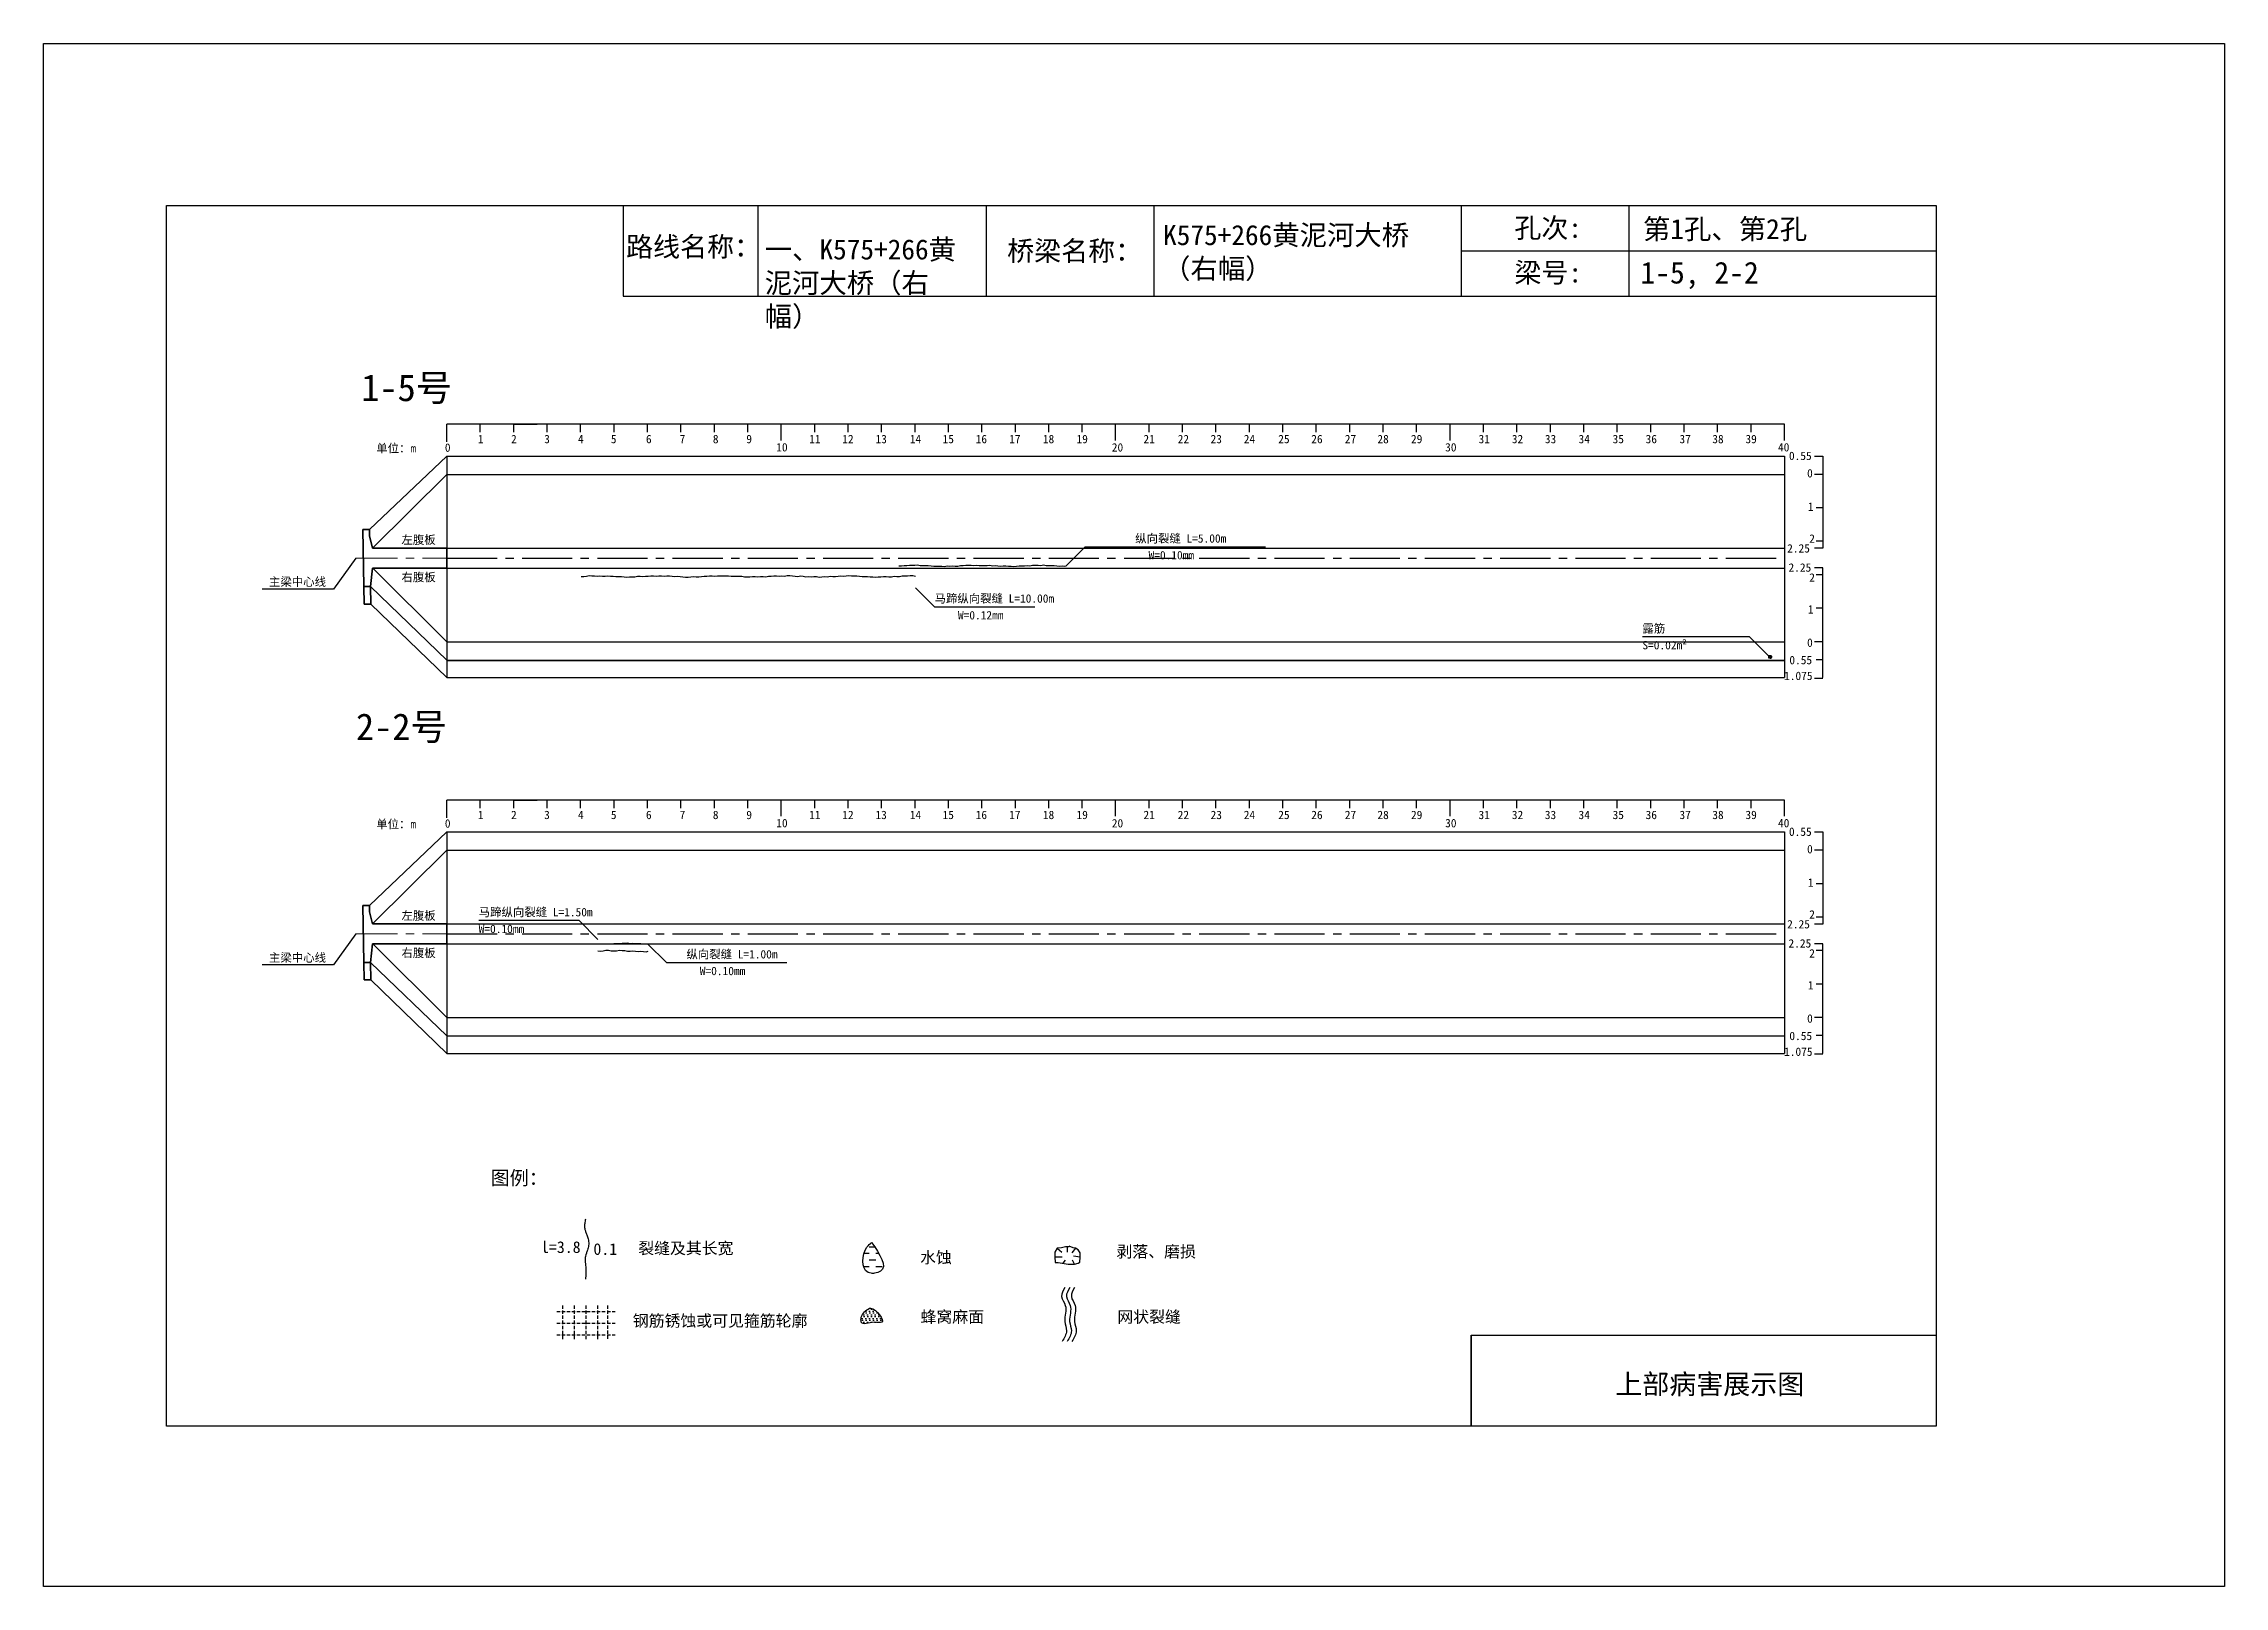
# Model space of a CAD drawing. Header units: millimetres. Extents: x -37 to 615, y -48 to 413.
import ezdxf

# ---------------------------------------------------------------- set-up
doc = ezdxf.new("R2010")
doc.units = ezdxf.units.MM
for name, pattern in [('CENTER', [2, 1.25, -0.25, 0.25, -0.25]), ('CENTER2', [1.125, 0.75, -0.125, 0.125, -0.125]), ('DASHED', [0.75, 0.5, -0.25])]:
    doc.linetypes.add(name, pattern=pattern)
for name, color, linetype in [('加固措施', 7, 'Continuous'), ('图层1', 7, 'Continuous'), ('病害', 5, 'Continuous'), ('轮廓', 3, 'Continuous')]:
    doc.layers.add(name, color=color, linetype=linetype)
doc.layers.add('虚线', color=7, linetype='Continuous', lineweight=30)
doc.styles.get("Standard").update_dxf_attribs({"font": ''})
doc.styles.add('汉字', font='')
doc.styles.get('Standard').set_extended_font_data('SimSun')
doc.styles.get('汉字').set_extended_font_data('SimSun')
pattern_1 = [(0, (-3997.7199, -288.9294), (0.55266586, 1.10533173), [0, -1.10533173])]
pattern_2 = [(0, (-6886.571, -700.7115), (0.55266586, 1.10533173), [0, -1.10533173])]
pattern_3 = [(0, (-3576.1421, -199.0757), (1.9895971, 1.9895971), [1.9895971, -1.9895971])]

# ---------------------------------------------------------------- blocks, each defined once
blk = doc.blocks.new('adfsd')
at = {"lineweight": -2, "ltscale": 0.5}
for p, q in [((1140.897, -3083.694), (1140.936, -3083.729)), ((1140.983, -3083.682), (1140.981, -3083.729)), ((1141.053, -3083.694), (1141.022, -3083.735)), ((1140.876, -3083.768), (1140.94, -3083.769)), ((1140.948, -3083.824), (1140.969, -3083.796)), ((1141.045, -3083.83), (1141.028, -3083.796)), ((1141.094, -3083.772), (1141.036, -3083.763))]:
    blk.add_line(p, q, dxfattribs=at)
blk.add_lwpolyline([(1141, -3083.682), (1140.967, -3083.682), (1140.934, -3083.69), (1140.897, -3083.694), (1140.876, -3083.727), (1140.876, -3083.768), (1140.88, -3083.818), (1140.905, -3083.818), (1140.991, -3083.83), (1141.045, -3083.83), (1141.078, -3083.822), (1141.09, -3083.814), (1141.094, -3083.772), (1141.094, -3083.735), (1141.078, -3083.707), (1141.053, -3083.694), (1141.033, -3083.69), (1141, -3083.678)], dxfattribs=at)
blk = doc.blocks.new('chi')
at = {"color": 0}
for p, q in [((1147.409, -3079.329), (1147.409, -3078.8)), ((1187.409, -3078.8), (1147.409, -3078.8)), ((1148.409, -3079.041), (1148.409, -3078.8)), ((1149.409, -3079.041), (1149.409, -3078.8)), ((1149.409, -3078.8), (1150.109, -3078.8)), ((1150.409, -3079.041), (1150.409, -3078.8)), ((1151.409, -3079.041), (1151.409, -3078.8)), ((1152.409, -3079.041), (1152.409, -3078.8)), ((1153.409, -3079.041), (1153.409, -3078.8)), ((1154.409, -3079.041), (1154.409, -3078.8)), ((1155.409, -3079.041), (1155.409, -3078.8)), ((1156.409, -3079.041), (1156.409, -3078.8)), ((1157.409, -3079.283), (1157.409, -3078.8)), ((1158.409, -3079.041), (1158.409, -3078.8)), ((1159.409, -3079.041), (1159.409, -3078.8)), ((1160.409, -3079.041), (1160.409, -3078.8)), ((1161.409, -3079.041), (1161.409, -3078.8)), ((1162.409, -3079.041), (1162.409, -3078.8)), ((1163.409, -3079.041), (1163.409, -3078.8)), ((1164.409, -3079.041), (1164.409, -3078.8)), ((1165.409, -3079.041), (1165.409, -3078.8)), ((1166.409, -3079.041), (1166.409, -3078.8)), ((1167.409, -3079.283), (1167.409, -3078.8)), ((1168.409, -3079.041), (1168.409, -3078.8)), ((1169.409, -3079.041), (1169.409, -3078.8)), ((1170.409, -3079.041), (1170.409, -3078.8)), ((1171.409, -3079.041), (1171.409, -3078.8)), ((1172.409, -3079.041), (1172.409, -3078.8)), ((1173.409, -3079.041), (1173.409, -3078.8)), ((1174.409, -3079.041), (1174.409, -3078.8)), ((1175.409, -3079.041), (1175.409, -3078.8)), ((1176.409, -3079.041), (1176.409, -3078.8)), ((1177.409, -3079.283), (1177.409, -3078.8)), ((1178.409, -3079.041), (1178.409, -3078.8)), ((1179.409, -3079.041), (1179.409, -3078.8)), ((1180.409, -3079.041), (1180.409, -3078.8)), ((1181.409, -3079.041), (1181.409, -3078.8)), ((1182.409, -3079.041), (1182.409, -3078.8)), ((1183.409, -3079.041), (1183.409, -3078.8)), ((1184.409, -3079.041), (1184.409, -3078.8)), ((1185.409, -3079.041), (1185.409, -3078.8)), ((1186.409, -3079.041), (1186.409, -3078.8)), ((1187.409, -3079.283), (1187.409, -3078.8))]:
    blk.add_line(p, q, dxfattribs=at)
for s, p in [('0', (1147.349, -3079.623)), ('1', (1148.339, -3079.368)), ('2', (1149.328, -3079.368)), ('3', (1150.319, -3079.368)), ('4', (1151.329, -3079.368)), ('5', (1152.313, -3079.368)), ('6', (1153.363, -3079.368)), ('7', (1154.37, -3079.368)), ('8', (1155.363, -3079.368)), ('9', (1156.363, -3079.368)), ('10', (1157.259, -3079.613)), ('11', (1158.242, -3079.368)), ('12', (1159.233, -3079.368)), ('13', (1160.227, -3079.368)), ('14', (1161.252, -3079.368)), ('15', (1162.233, -3079.368)), ('16', (1163.223, -3079.368)), ('17', (1164.224, -3079.368)), ('18', (1165.232, -3079.368)), ('19', (1166.238, -3079.368)), ('20', (1167.294, -3079.617)), ('21', (1168.24, -3079.368)), ('22', (1169.264, -3079.368)), ('23', (1170.247, -3079.368)), ('24', (1171.24, -3079.368)), ('25', (1172.271, -3079.368)), ('26', (1173.258, -3079.368)), ('27', (1174.261, -3079.368)), ('28', (1175.236, -3079.368)), ('29', (1176.24, -3079.368)), ('30', (1177.262, -3079.613)), ('31', (1178.261, -3079.368)), ('32', (1179.256, -3079.368)), ('33', (1180.243, -3079.368)), ('34', (1181.251, -3079.368)), ('35', (1182.269, -3079.368)), ('36', (1183.256, -3079.368)), ('37', (1184.269, -3079.368)), ('38', (1185.251, -3079.368)), ('39', (1186.242, -3079.368)), ('40', (1187.216, -3079.613))]:
    blk.add_text(s, height=0.25).set_placement(p)
blk = doc.blocks.new('kopp')
at = {"color": 0}
for p, q in [((1188.308, -3078.25), (1188.558, -3078.25)), ((1188.558, -3078.25), (1188.558, -3078.8)), ((1188.558, -3078.8), (1188.308, -3078.8)), ((1188.558, -3078.8), (1188.558, -3079.8)), ((1188.558, -3079.8), (1188.358, -3079.8)), ((1188.558, -3079.8), (1188.558, -3079.8)), ((1188.558, -3079.8), (1188.558, -3080.8)), ((1188.558, -3081.009), (1188.308, -3081.009)), ((1188.558, -3080.8), (1188.358, -3080.8)), ((1188.558, -3080.8), (1188.558, -3081.009)), ((1188.558, -3081.592), (1188.308, -3081.592)), ((1188.558, -3081.8), (1188.358, -3081.8)), ((1188.558, -3081.8), (1188.558, -3081.592)), ((1188.558, -3082.8), (1188.558, -3081.8)), ((1188.558, -3082.8), (1188.358, -3082.8)), ((1188.558, -3083.8), (1188.558, -3082.8)), ((1188.558, -3082.8), (1188.558, -3082.8)), ((1188.558, -3083.8), (1188.308, -3083.8)), ((1188.558, -3084.875), (1188.558, -3083.8)), ((1188.558, -3084.338), (1188.358, -3084.338)), ((1188.308, -3084.888), (1188.558, -3084.888))]:
    blk.add_line(p, q, dxfattribs=at)
for s, p in [('0.55', (1187.543, -3078.37)), ('0', (1188.086, -3078.891)), ('1', (1188.109, -3079.89)), ('2', (1188.15, -3080.842)), ('2.25', (1187.49, -3081.135)), ('2.25', (1187.53, -3081.708)), ('2', (1188.15, -3082.006)), ('1', (1188.109, -3082.959)), ('0', (1188.086, -3083.954)), ('0.55', (1187.556, -3084.474)), ('1.075', (1187.398, -3084.946))]:
    blk.add_text(s, height=0.25).set_placement(p)

msp = doc.modelspace()

# ---------------------------------------------------------------- hatches: boundary and pattern name
at = {"layer": '加固措施', "lineweight": -2}
h = msp.add_hatch(dxfattribs=at)
h.set_pattern_fill('DASH', color=256, scale=0.626645)
h.set_pattern_definition(pattern_3)
edge = h.paths.add_edge_path()
edge.add_spline(control_points=[(210.85, 54.88), (210.36, 54.45), (208.03, 52.39), (207.41, 44.9), (216.74, 46.23), (213.29, 51.3), (210.85, 54.88)], knot_values=[0, 0, 0, 0, 3.237042, 15.187225, 21.182779, 35.601669, 35.601669, 35.601669, 35.601669], degree=3, periodic=0)
h = msp.add_hatch(dxfattribs=at)
h.set_pattern_fill('DASH', color=256, scale=0.626645)
h.set_pattern_definition(pattern_3)
edge = h.paths.add_edge_path()
edge.add_spline(control_points=[(210.85, 54.88), (210.36, 54.45), (208.03, 52.39), (207.41, 44.9), (216.74, 46.23), (213.29, 51.3), (210.85, 54.88)], knot_values=[0, 0, 0, 0, 3.237042, 15.187225, 21.182779, 35.601669, 35.601669, 35.601669, 35.601669], degree=3, periodic=0)
h = msp.add_hatch(dxfattribs=at)
h.set_pattern_fill('DOTS', scale=0.696272)
h.set_pattern_definition(pattern_1)
edge = h.paths.add_edge_path()
edge.add_spline(control_points=[(210.19, 35.22), (209.15, 34.51), (207.68, 33.49), (207.52, 29.75), (211, 31.47), (215.72, 30.12), (212.21, 35.3), (210.31, 35.22), (210.19, 35.22)], knot_values=[0, 0, 0, 0, 5.205471, 7.397577, 12.944796, 16.169923, 23.88441, 24.400432, 24.400432, 24.400432, 24.400432], degree=3, periodic=0)
h = msp.add_hatch(dxfattribs=at)
h.set_pattern_fill('DOTS', scale=0.696272)
h.set_pattern_definition(pattern_1)
edge = h.paths.add_edge_path()
edge.add_spline(control_points=[(210.19, 35.22), (209.15, 34.51), (207.68, 33.49), (207.52, 29.75), (211, 31.47), (215.72, 30.12), (212.21, 35.3), (210.31, 35.22), (210.19, 35.22)], knot_values=[0, 0, 0, 0, 5.205471, 7.397577, 12.944796, 16.169923, 23.88441, 24.400432, 24.400432, 24.400432, 24.400432], degree=3, periodic=0)
at = {"layer": '病害', "lineweight": -2}
h = msp.add_hatch(dxfattribs=at)
h.set_pattern_fill('DOTS', color=4, scale=0.696272, style=0)
h.set_pattern_definition(pattern_2)
edge = h.paths.add_edge_path()
edge.add_spline(control_points=[(210.19, 35.22), (209.15, 34.51), (207.68, 33.49), (207.52, 29.75), (211, 31.47), (215.72, 30.12), (212.21, 35.3), (210.31, 35.22), (210.19, 35.22)], knot_values=[0, 0, 0, 0, 1.041094, 1.479515, 2.588959, 3.233985, 4.776882, 4.880086, 4.880086, 4.880086, 4.880086], degree=3, periodic=0)
h = msp.add_hatch(dxfattribs=at)
h.set_pattern_fill('DOTS', color=4, scale=0.696272, style=0)
h.set_pattern_definition(pattern_2)
edge = h.paths.add_edge_path()
edge.add_spline(control_points=[(210.19, 35.22), (209.15, 34.51), (207.68, 33.49), (207.52, 29.75), (211, 31.47), (215.72, 30.12), (212.21, 35.3), (210.31, 35.22), (210.19, 35.22)], knot_values=[0, 0, 0, 0, 1.041094, 1.479515, 2.588959, 3.233985, 4.776882, 4.880086, 4.880086, 4.880086, 4.880086], degree=3, periodic=0)

# ---------------------------------------------------------------- linework, layer by layer
at = {"color": 0, "linetype": 'ByBlock'}
for p, q in [((0, 364.85), (529.17, 364.85)), ((0, 0), (0, 364.85)), ((136.5, 364.85), (136.5, 337.72)), ((245.1, 364.85), (245.1, 337.72)), ((387.13, 364.85), (387.13, 337.72)), ((437.29, 364.79), (437.29, 337.66)), ((529.17, 364.85), (529.17, 0)), ((136.5, 337.72), (529.17, 337.72)), ((390.12, 0), (390.12, 27.12)), ((390.12, 27.12), (529.17, 27.12)), ((529.17, 0), (0, 0))]:
    msp.add_line(p, q, dxfattribs=at)
at = {"color": 0}
for p, q in [((60.65, 267.93), (83.82, 289.93)), ((83.82, 289.93), (83.82, 223.68)), ((83.82, 289.93), (483.82, 289.93)), ((483.82, 289.93), (483.82, 223.68)), ((61.57, 262.43), (83.82, 284.43)), ((83.82, 262.43), (483.82, 262.43)), ((483.82, 262.43), (483.82, 259.43)), ((56.57, 259.43), (49.96, 250.17)), ((61.64, 256.43), (83.82, 234.43)), ((83.82, 256.43), (483.82, 256.43)), ((49.96, 250.17), (28.63, 250.17)), ((60.99, 250.93), (83.82, 228.93)), ((61.09, 245.68), (83.82, 223.68)), ((83.82, 234.43), (483.82, 234.43)), ((83.82, 228.93), (483.82, 228.93)), ((83.82, 228.81), (483.82, 228.81)), ((83.82, 223.68), (483.82, 223.68)), ((60.65, 155.59), (83.82, 177.59)), ((83.82, 177.59), (83.82, 111.34)), ((83.82, 177.59), (483.82, 177.59)), ((483.82, 177.59), (483.82, 111.34)), ((61.57, 150.08), (83.82, 172.09)), ((83.82, 172.09), (483.82, 172.09)), ((83.82, 150.09), (483.82, 150.09)), ((483.82, 150.09), (483.82, 147.09)), ((56.57, 147.09), (49.96, 137.83)), ((61.64, 144.09), (83.82, 122.09)), ((83.82, 144.09), (483.82, 144.09)), ((49.96, 137.83), (28.63, 137.83)), ((60.99, 138.59), (83.82, 116.59)), ((61.09, 133.34), (83.82, 111.34)), ((83.82, 122.09), (483.82, 122.09)), ((83.82, 116.59), (483.82, 116.59)), ((83.82, 111.34), (483.82, 111.34))]:
    msp.add_line(p, q, dxfattribs=at)
msp.add_line((83.82, 284.43), (483.82, 284.43))
at = {"color": 1, "linetype": 'CENTER2', "ltscale": 20}
for p, q in [((83.82, 259.43), (483.82, 259.43)), ((83.82, 147.09), (483.82, 147.09))]:
    msp.add_line(p, q, dxfattribs=at)
at = {"color": 1, "linetype": 'DASHED'}
for p, q in [((479, 230.06), (480, 230.06)), ((479, 229.88), (480, 229.88)), ((479, 229.71), (480, 229.71)), ((479.25, 229.53), (479.25, 230.23)), ((479.5, 229.53), (479.5, 230.23)), ((479.75, 229.53), (479.75, 230.23))]:
    msp.add_line(p, q, dxfattribs=at)
at = {"color": 7}
for p, q in [((479, 229.82), (479.29, 229.81)), ((479.09, 230.16), (479.28, 230)), ((479.33, 229.56), (479.43, 229.69)), ((479.49, 230.21), (479.48, 230)), ((479.81, 230.16), (479.67, 229.97)), ((479.77, 229.53), (479.7, 229.69)), ((480, 229.8), (479.73, 229.84))]:
    msp.add_line(p, q, dxfattribs=at)
at = {"color": 1, "linetype": 'DASHED', "ltscale": 2}
for p, q in [((116.71, 34.25), (134.11, 34.25)), ((116.71, 34.25), (134.11, 34.25)), ((118.45, 35.99), (118.45, 25.55)), ((118.45, 35.99), (118.45, 25.55)), ((121.93, 35.99), (121.93, 25.55)), ((121.93, 35.99), (121.93, 25.55)), ((125.41, 35.99), (125.41, 25.55)), ((125.41, 35.99), (125.41, 25.55)), ((128.89, 35.99), (128.89, 25.55)), ((128.89, 35.99), (128.89, 25.55)), ((131.87, 36.02), (131.87, 25.57)), ((131.87, 36.02), (131.87, 25.57)), ((116.71, 30.77), (134.11, 30.77)), ((116.71, 30.77), (134.11, 30.77)), ((116.71, 27.29), (134.11, 27.29)), ((116.71, 27.29), (134.11, 27.29))]:
    msp.add_line(p, q, dxfattribs=at)
at = {"color": 3, "linetype": 'ByBlock'}
msp.add_lwpolyline([(-36.77, 413.19), (615.38, 413.19), (615.38, -47.93), (-36.77, -47.93)], close=True, dxfattribs=at)
at = {"color": 7}
for points in [[(269, 257.13), (274.66, 262.79), (328.66, 262.79)], [(219, 257.07), (219.8, 257.09), (220.6, 257.2), (221.4, 257.23), (222.2, 257.26), (223, 257.33), (223.8, 257.32), (224.6, 257.38), (225.4, 257.18), (226.2, 257.22), (227, 257.17), (227.8, 257.24), (228.6, 257.08), (229.4, 257.03), (230.2, 257.04), (231, 257.01), (231.8, 256.96), (232.6, 256.94), (233.4, 257.07), (234.2, 256.98), (235, 257.09), (235.8, 257.05), (236.6, 256.98), (237.4, 257.21), (238.2, 257.22), (239, 257.28), (239.8, 257.31), (240.6, 257.32), (241.4, 257.21), (242.2, 257.28), (243, 257.23), (243.8, 257.25), (244.6, 257.16), (245.4, 257.2), (246.2, 257.28), (247, 257.1), (247.8, 257.17), (248.6, 257.06), (249.4, 257.02), (250.2, 257.1), (251, 257.09), (251.8, 257), (252.6, 257.03), (253.4, 256.93), (254.2, 256.98), (255, 257.15), (255.8, 257.11), (256.6, 257.14), (257.4, 257.22), (258.2, 257.12), (259, 257.26), (259.8, 257.26), (260.6, 257.35), (261.4, 257.22), (262.2, 257.37), (263, 257.18), (263.8, 257.18), (264.6, 257.23), (265.4, 257.21), (266.2, 257.08), (267, 257.02), (267.8, 257.13), (268.6, 256.97), (269, 257.13)], [(124, 253.95), (124.8, 253.95), (125.6, 254), (126.4, 254.17), (127.2, 254.13), (128, 254.14), (128.8, 254.06), (129.6, 254.16), (130.4, 254.03), (131.2, 254.05), (132, 254.14), (132.8, 254.03), (133.6, 253.98), (134.4, 253.96), (135.2, 253.96), (136, 253.91), (136.8, 253.78), (137.6, 253.73), (138.4, 253.79), (139.2, 253.79), (140, 253.79), (140.8, 253.97), (141.6, 253.99), (142.4, 253.91), (143.2, 254.02), (144, 254.01), (144.8, 254.15), (145.6, 254.08), (146.4, 254.06), (147.2, 254.07), (148, 254.13), (148.8, 254.06), (149.6, 254.11), (150.4, 254.14), (151.2, 254.01), (152, 253.93), (152.8, 254.05), (153.6, 253.91), (154.4, 253.79), (155.2, 253.76), (156, 253.75), (156.8, 253.85), (157.6, 253.88), (158.4, 253.82), (159.2, 253.77), (160, 253.87), (160.8, 254.03), (161.6, 253.97), (162.4, 254.1), (163.2, 254.12), (164, 253.98), (164.8, 254.15), (165.6, 254.15), (166.4, 254.13), (167.2, 254.07), (168, 254.13), (168.8, 254), (169.6, 254.03), (170.4, 254), (171.2, 254.06), (172, 254), (172.8, 253.85), (173.6, 253.86), (174.4, 253.78), (175.2, 253.91), (176, 253.9), (176.8, 253.79), (177.6, 253.88), (178.4, 253.9), (179.2, 253.84), (180, 254), (180.8, 253.99), (181.6, 254.08), (182.4, 254.07), (183.2, 253.99), (184, 254.07), (184.8, 254.03), (185.6, 254.21), (186.4, 254.19), (187.2, 254.16), (188, 254.03), (188.8, 253.94), (189.6, 254.07), (190.4, 254.04), (191.2, 253.83), (192, 253.88), (192.8, 253.77), (193.6, 253.88), (194.4, 253.88), (195.2, 253.75), (196, 253.83), (196.8, 253.87), (197.6, 253.84), (198.4, 254), (199.2, 253.95), (200, 253.95), (200.8, 254.05), (201.6, 254.12), (202.4, 254.04), (203.2, 254.08), (204, 254.22), (204.8, 254.15), (205.6, 254.09), (206.4, 254.08), (207.2, 253.97), (208, 253.96), (208.8, 253.94), (209.6, 253.95), (210.4, 253.84), (211.2, 253.81), (212, 253.76), (212.8, 253.85), (213.6, 253.77), (214.4, 253.91), (215.2, 253.92), (216, 253.79), (216.8, 253.85), (217.6, 253.97), (218.4, 253.92), (219.2, 253.95), (220, 254.14), (220.8, 254.1), (221.6, 254.1), (222.4, 254.18), (223.2, 254.18), (224, 253.97)], [(224, 250.5), (229.66, 244.84), (259.66, 244.84)], [(479, 230.23), (473.34, 235.89), (441.34, 235.89)], [(479.57, 230.21), (479.42, 230.21), (479.26, 230.18), (479.09, 230.16), (479, 230.01), (479, 229.82), (479.02, 229.59), (479.13, 229.59), (479.53, 229.53), (479.77, 229.53), (479.92, 229.57), (479.98, 229.61), (480, 229.8), (480, 229.97), (479.92, 230.1), (479.81, 230.16), (479.72, 230.18), (479.57, 230.23)], [(129, 145.45), (123.34, 151.1), (93.34, 151.1)], [(133.8, 144.18), (134.6, 144.23), (135.4, 144.22), (136.2, 144.29), (137, 144.3), (137.8, 144.39), (138.6, 144.25), (139.4, 144.35), (140.2, 144.24), (141, 144.24), (141.8, 144.26), (142.6, 144.15), (143.4, 144.12), (143.8, 144.16)], [(143.8, 144.16), (149.46, 138.51), (185.46, 138.51)], [(129, 142.02), (129.8, 141.93), (130.6, 142.04), (131.4, 142.18), (132.2, 142.2), (133, 142.03), (133.8, 142.07), (134.6, 142.07), (135.4, 142.19), (136.2, 142.15), (137, 142.12), (137.8, 141.98), (138.6, 141.9), (139.4, 141.99), (140.2, 141.93), (141, 141.88), (141.8, 141.94), (142.6, 141.86), (143.4, 141.73), (144, 141.97)]]:
    msp.add_lwpolyline(points, dxfattribs=at)
for points in [[(268.59, 41.36), (268.08, 40.47), (267.03, 38.67), (269.71, 35.55), (267.97, 31.9), (269.63, 28.26), (268.46, 26.35), (267.82, 25.31)], [(268.59, 41.36), (268.08, 40.47), (267.03, 38.67), (269.71, 35.55), (267.97, 31.9), (269.63, 28.26), (268.46, 26.35), (267.82, 25.31)], [(270.07, 41.36), (269.55, 40.47), (268.51, 38.67), (271.18, 35.55), (269.44, 31.9), (271.1, 28.26), (269.94, 26.35), (269.3, 25.31)], [(270.07, 41.36), (269.55, 40.47), (268.51, 38.67), (271.18, 35.55), (269.44, 31.9), (271.1, 28.26), (269.94, 26.35), (269.3, 25.31)], [(271.52, 41.36), (271, 40.47), (269.96, 38.67), (272.63, 35.55), (270.89, 31.9), (272.55, 28.26), (271.39, 26.35), (270.75, 25.31)], [(271.52, 41.36), (271, 40.47), (269.96, 38.67), (272.63, 35.55), (270.89, 31.9), (272.55, 28.26), (271.39, 26.35), (270.75, 25.31)]]:
    msp.add_open_spline(points, degree=3, knots=[0, 0, 0, 0, 2.808133, 5.677796, 10.461234, 13.324406, 16.732801, 16.732801, 16.732801, 16.732801])
at = {"lineweight": -2}
msp.add_open_spline([(210.19, 35.22), (209.15, 34.51), (207.68, 33.49), (207.52, 29.75), (211, 31.47), (215.72, 30.12), (212.21, 35.3), (210.31, 35.22), (210.19, 35.22)], degree=3, knots=[0, 0, 0, 0, 3.624423, 5.150725, 9.013098, 11.258664, 16.630045, 16.989336, 16.989336, 16.989336, 16.989336], dxfattribs=at)
msp.add_open_spline([(210.19, 35.22), (209.15, 34.51), (207.68, 33.49), (207.52, 29.75), (211, 31.47), (215.72, 30.12), (212.21, 35.3), (210.31, 35.22), (210.19, 35.22)], degree=3, knots=[0, 0, 0, 0, 3.624423, 5.150725, 9.013098, 11.258664, 16.630045, 16.989336, 16.989336, 16.989336, 16.989336], dxfattribs=at)
at = {"layer": '加固措施', "lineweight": -2}
msp.add_open_spline([(210.85, 54.88), (210.36, 54.45), (208.03, 52.39), (207.41, 44.9), (216.74, 46.23), (213.29, 51.3), (210.85, 54.88)], degree=3, knots=[0, 0, 0, 0, 2.028466, 9.51698, 13.274057, 22.309569, 22.309569, 22.309569, 22.309569], dxfattribs=at)
msp.add_open_spline([(210.85, 54.88), (210.36, 54.45), (208.03, 52.39), (207.41, 44.9), (216.74, 46.23), (213.29, 51.3), (210.85, 54.88)], degree=3, knots=[0, 0, 0, 0, 2.028466, 9.51698, 13.274057, 22.309569, 22.309569, 22.309569, 22.309569], dxfattribs=at)
at = {"layer": '图层1', "lineweight": -2}
msp.add_open_spline([(125.25, 61.82), (125.22, 61.61), (125.18, 61.39), (125.07, 60.75), (125.02, 60.35), (124.99, 59.78), (125, 59.6), (125.02, 59.31), (125.03, 59.21), (125.06, 59), (125.09, 58.89), (125.19, 58.51), (125.29, 58.21), (125.54, 57.57), (125.69, 57.22), (125.96, 56.46), (126.09, 56.04), (126.21, 55.34), (126.24, 55.06), (126.25, 54.51), (126.23, 54.25), (126.16, 53.74), (126.11, 53.5), (126, 53.03), (125.93, 52.81), (125.76, 52.25), (125.64, 51.93), (125.45, 51.33), (125.36, 51.04), (125.27, 50.66), (125.24, 50.54), (125.21, 50.32), (125.2, 50.23), (125.18, 50.03), (125.17, 49.92), (125.17, 49.54), (125.18, 49.25), (125.23, 48.62), (125.27, 48.29), (125.33, 47.7), (125.35, 47.46), (125.38, 47), (125.39, 46.78), (125.4, 46.36), (125.4, 46.16), (125.39, 45.54), (125.37, 45.14), (125.32, 44.45), (125.3, 44.15), (125.27, 43.85)], degree=3, knots=[0, 0, 0, 0, 0.93103, 0.93103, 2.904338, 2.904338, 3.933552, 3.933552, 4.598026, 4.598026, 5.2625, 5.2625, 6.799065, 6.799065, 8.335629, 8.335629, 9.872194, 9.872194, 10.744529, 10.744529, 11.616864, 11.616864, 12.4892, 12.4892, 13.361535, 13.361535, 14.755665, 14.755665, 16.149795, 16.149795, 16.835641, 16.835641, 17.410365, 17.410365, 17.98509, 17.98509, 19.45733, 19.45733, 20.929571, 20.929571, 21.910052, 21.910052, 22.722819, 22.722819, 23.535585, 23.535585, 25.161117, 25.161117, 26.428502, 26.428502, 26.428502, 26.428502], dxfattribs=at)
msp.add_open_spline([(125.25, 61.82), (125.22, 61.61), (125.18, 61.39), (125.07, 60.75), (125.02, 60.35), (124.99, 59.78), (125, 59.6), (125.02, 59.31), (125.03, 59.21), (125.06, 59), (125.09, 58.89), (125.19, 58.51), (125.29, 58.21), (125.54, 57.57), (125.69, 57.22), (125.96, 56.46), (126.09, 56.04), (126.21, 55.34), (126.24, 55.06), (126.25, 54.51), (126.23, 54.25), (126.16, 53.74), (126.11, 53.5), (126, 53.03), (125.93, 52.81), (125.76, 52.25), (125.64, 51.93), (125.45, 51.33), (125.36, 51.04), (125.27, 50.66), (125.24, 50.54), (125.21, 50.32), (125.2, 50.23), (125.18, 50.03), (125.17, 49.92), (125.17, 49.54), (125.18, 49.25), (125.23, 48.62), (125.27, 48.29), (125.33, 47.7), (125.35, 47.46), (125.38, 47), (125.39, 46.78), (125.4, 46.36), (125.4, 46.16), (125.39, 45.54), (125.37, 45.14), (125.32, 44.45), (125.3, 44.15), (125.27, 43.85)], degree=3, knots=[0, 0, 0, 0, 0.93103, 0.93103, 2.904338, 2.904338, 3.933552, 3.933552, 4.598026, 4.598026, 5.2625, 5.2625, 6.799065, 6.799065, 8.335629, 8.335629, 9.872194, 9.872194, 10.744529, 10.744529, 11.616864, 11.616864, 12.4892, 12.4892, 13.361535, 13.361535, 14.755665, 14.755665, 16.149795, 16.149795, 16.835641, 16.835641, 17.410365, 17.410365, 17.98509, 17.98509, 19.45733, 19.45733, 20.929571, 20.929571, 21.910052, 21.910052, 22.722819, 22.722819, 23.535585, 23.535585, 25.161117, 25.161117, 26.428502, 26.428502, 26.428502, 26.428502], dxfattribs=at)
at = {"layer": '病害', "color": 5}
for p, q in [((136.5, 364.85), (136.5, 337.72)), ((245.1, 364.85), (245.1, 337.72)), ((387.13, 364.85), (387.13, 337.72)), ((529.17, 364.85), (529.17, 337.72)), ((136.5, 337.72), (386.58, 337.72)), ((386.58, 337.72), (529.17, 337.72)), ((390.12, 27.12), (529.17, 27.12)), ((390.12, 27.12), (390.12, 0)), ((529.17, 27.12), (529.17, 0))]:
    msp.add_line(p, q, dxfattribs=at)
at = {"layer": '病害', "color": 0}
for p, q in [((176.83, 364.85), (176.83, 337.72)), ((295.25, 364.85), (295.25, 337.72)), ((387.14, 351.23), (529.17, 351.23))]:
    msp.add_line(p, q, dxfattribs=at)
at = {"layer": '虚线', "linetype": 'CENTER', "lineweight": 18, "ltscale": 10}
for p, q in [((56.57, 259.43), (83.82, 259.43)), ((56.57, 147.09), (83.82, 147.09))]:
    msp.add_line(p, q, dxfattribs=at)
at = {"layer": '轮廓', "color": 5, "lineweight": 35}
for p, q in [((58.99, 250.93), (58.65, 267.93)), ((58.65, 267.93), (60.65, 267.93)), ((60.69, 266.05), (60.65, 267.93)), ((61.57, 262.43), (60.69, 266.05)), ((83.82, 262.43), (61.57, 262.43)), ((83.82, 256.43), (83.82, 262.43)), ((60.99, 250.93), (61.63, 256.43)), ((83.82, 256.43), (61.63, 256.43)), ((58.99, 250.93), (60.99, 250.93)), ((59.09, 245.68), (58.99, 250.93)), ((61.09, 245.68), (60.99, 250.93)), ((59.09, 245.68), (61.09, 245.68)), ((58.99, 138.59), (58.65, 155.59)), ((58.65, 155.59), (60.65, 155.59)), ((60.69, 153.71), (60.65, 155.59)), ((61.57, 150.08), (60.69, 153.71)), ((83.82, 150.08), (61.57, 150.08)), ((83.82, 144.08), (83.82, 150.08)), ((60.99, 138.59), (61.63, 144.09)), ((83.82, 144.09), (61.63, 144.09)), ((58.99, 138.59), (60.99, 138.59)), ((59.09, 133.34), (58.99, 138.59)), ((61.09, 133.34), (60.99, 138.59)), ((59.09, 133.34), (61.09, 133.34))]:
    msp.add_line(p, q, dxfattribs=at)

# ---------------------------------------------------------------- block references
at = {"color": 0}
for name, p, xscale, yscale, zscale in [('chi', (-11390.27, 31087.43), 9.999999999994273, 9.999999999994273, 9.999999999994273), ('kopp', (-11390.27, 31072.43), 9.999999999994273, 9.999999999994273, 9.999999999994273), ('chi', (-11390.27, 30975.09), 9.999999999994273, 9.999999999994273, 9.999999999994273), ('kopp', (-11390.27, 30960.09), 9.999999999994273, 9.999999999994273, 9.999999999994273), ('adfsd', (-39452.38, 107407.64), 34.81359766870787, 34.81359766870787, 34.81359766870787), ('adfsd', (-39452.38, 107407.64), 34.81359766870787, 34.81359766870787, 34.81359766870787)]:
    msp.add_blockref(name, p, dxfattribs=dict(at, xscale=xscale, yscale=yscale, zscale=zscale))

# ---------------------------------------------------------------- texts
for s, p in [('单位：m', (62.7, 290.99)), ('左腹板', (70.24, 263.64)), ('右腹板', (70.24, 252.47)), ('主梁中心线', (30.63, 251.08)), ('单位：m', (62.7, 178.65)), ('左腹板', (70.24, 151.3)), ('主梁中心线', (30.63, 138.73)), ('右腹板', (70.24, 140.13))]:
    msp.add_text(s, height=2.5).set_placement(p)
at = {"color": 7}
for s, p in [('纵向裂缝 L=5.00m', (289.66, 264.04)), ('W=0.10mm', (293.66, 259.04)), ('马蹄纵向裂缝 L=10.00m', (229.66, 246.09)), ('W=0.12mm', (236.66, 241.09)), ('S=0.02m²', (441.34, 232.14)), ('露筋', (441.34, 237.14)), ('马蹄纵向裂缝 L=1.50m', (93.34, 152.35)), ('W=0.10mm', (93.34, 147.35)), ('纵向裂缝 L=1.00m', (155.46, 139.76)), ('W=0.10mm', (159.46, 134.76))]:
    msp.add_text(s, height=2.5, dxfattribs=at).set_placement(p)
at = {"linetype": 'ByBlock', "attachment_point": 1, "style": '汉字'}
for s, insert, char_height, width in [('K575+266黄泥河大桥（右幅）', (298, 358.97), 6, 87.5474), ('{\\C0;第1孔、第2孔}', (441.52, 360.78), 6, 77.4135), ('{\\C0;一、K575+266黄泥河大桥（右幅）}', (178.87, 354.68), 6, 62.8604), ('{\\C0;1-5, 2-2}', (440.75, 347.98), 6.5, 84.1186), ('{\\C0;1-5号}', (58.2, 314.34), 8, 49.3496), ('{\\C0;2-2号}', (56.63, 213.01), 8, 49.3496)]:
    msp.add_mtext(s, dxfattribs=dict(at, insert=insert, char_height=char_height, width=width))
at = {"layer": '图层1', "style": '汉字'}
for s, p in [('孔次:', (403.05, 355.16)), ('路线名称：', (137.42, 349.54)), ('桥梁名称：', (251.38, 348.29)), ('梁号:', (403.08, 341.8)), ('上部病害展示图', (433.23, 9.56))]:
    msp.add_text(s, height=5.918, dxfattribs=at).set_placement(p)
at = {"layer": '图层1', "lineweight": -2, "attachment_point": 1}
for s, insert, char_height in [('图例：', (96.91, 76.23), 4.178), ('图例：', (96.91, 76.23), 4.178), ('l=3.8', (111.98, 55.21), 3.481), ('l=3.8', (111.98, 55.21), 3.481), ('0.1', (127.65, 54.63), 3.481), ('0.1', (127.65, 54.63), 3.481), ('裂缝及其长宽', (141.05, 54.88), 3.481), ('裂缝及其长宽', (141.05, 54.88), 3.481), ('水蚀', (225.33, 52.14), 3.481), ('水蚀', (225.33, 52.14), 3.481), ('剥落、磨损', (284.06, 53.89), 3.481), ('剥落、磨损', (284.06, 53.89), 3.481), ('钢筋锈蚀或可见箍筋轮廓', (139.42, 33.21), 3.4814), ('钢筋锈蚀或可见箍筋轮廓', (139.42, 33.21), 3.4814), ('蜂窝麻面', (225.48, 34.38), 3.481), ('蜂窝麻面', (225.48, 34.38), 3.481), ('网状裂缝', (284.32, 34.39), 3.481), ('网状裂缝', (284.32, 34.39), 3.481)]:
    msp.add_mtext(s, dxfattribs=dict(at, insert=insert, char_height=char_height))

doc.saveas('drawing.dxf')
